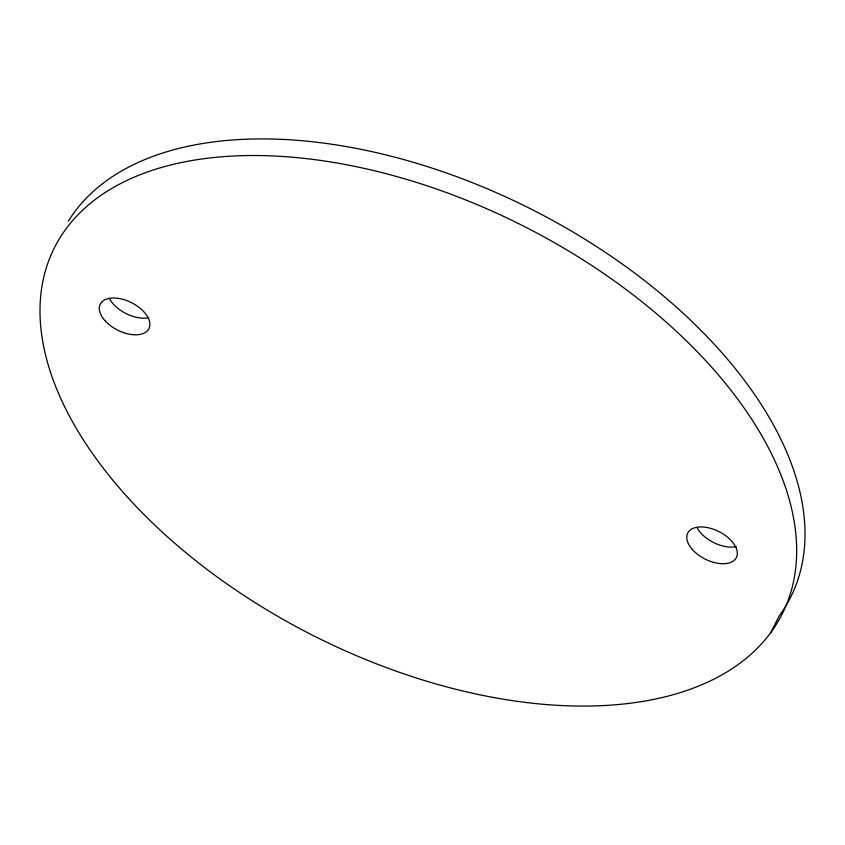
<?xml version="1.0" encoding="UTF-8"?>
<svg xmlns="http://www.w3.org/2000/svg" width="845" height="845" viewBox="0 0 845 845"><rect width="100%" height="100%" fill="white"/><g stroke="black" fill="none" stroke-linecap="round" stroke-linejoin="round"><path stroke-width="1.27" d="M770.872 632.44A407.374 230.157 26.7 0 0 360.963 167.68A407.374 230.157 26.7 0 0 123.138 492.286A407.374 230.157 26.7 0 0 770.872 632.44L779.227 615.836A407.374 230.157 26.7 0 0 555.978 222.267A407.374 230.157 26.7 0 0 68.276 221.242M148.804 317.72A27.241 15.39 26.7 0 1 109.797 299.172M736.185 546.673A27.241 15.39 26.7 0 1 697.22 528.009M104.875 320.561A27.241 15.39 26.7 0 0 148.181 329.856A27.241 15.39 26.7 0 0 120.677 298.792A27.241 15.39 26.7 0 0 104.875 320.561M692.277 549.408A27.241 15.39 26.7 0 0 735.604 558.841A27.241 15.39 26.7 0 0 708.268 527.755A27.241 15.39 26.7 0 0 692.277 549.408"/></g></svg>
